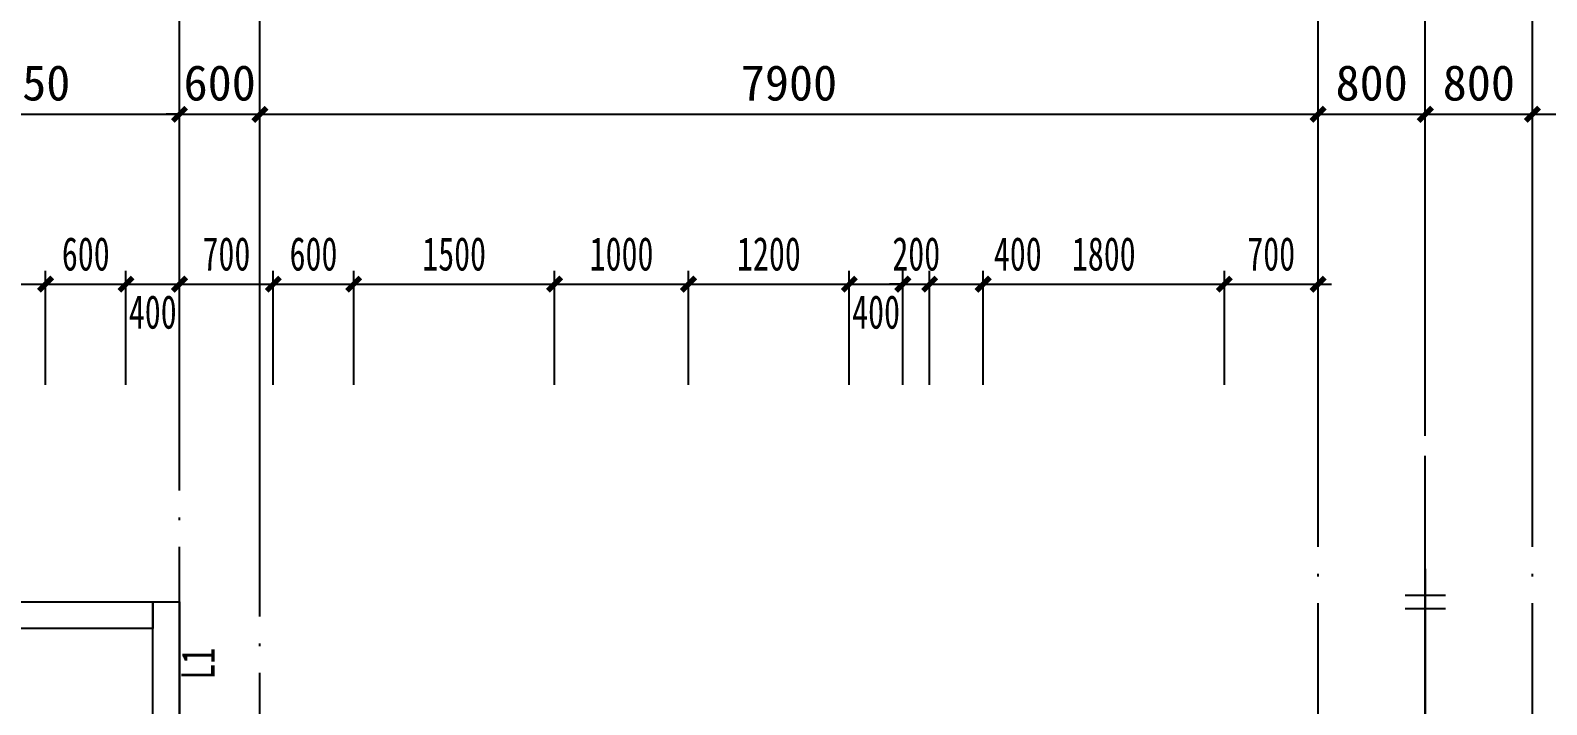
# Model space of a CAD drawing. Extents: x -3200781797 to -8106663, y 494714 to 1244925.
# Drawn here: x -8160214 to -8148894, y 1017921 to 1022954 of the extents above; entities that cross this region are included whole.
import ezdxf
from ezdxf.xclip import XClip

# ---------------------------------------------------------------- set-up
doc = ezdxf.new("R2010")
doc.units = 0
doc.header["$LTSCALE"] = 1000
doc.header["$MEASUREMENT"] = 0
doc.header["$XCLIPFRAME"] = 0
for name, pattern in [('3#-轴线$0$DOTE', [2.42, 2, -0.2, 0.02, -0.2]), ('4#-标准层$0$CENTER', [2, 1.25, -0.25, 0.25, -0.25]), ('DASH', [0.35, 0.25, -0.1])]:
    doc.linetypes.add(name, pattern=pattern)
doc.layers.get('Defpoints').update_dxf_attribs({"color": 30, "linetype": 'DASH'})
for name, color, linetype in [('125-核心筒-标准层$0$S-WALL-BEAM', 120, 'Continuous'), ('3#-轴线$0$3#-轴号$0$A-ANNO-AXIS-CIRC', 3, 'Continuous'), ('3#-轴线$0$3#-轴号$0$A-ANNO-DIMS', 3, 'Continuous'), ('3#-轴线$0$A-ANNO-DOTE', 10, '3#-轴线$0$DOTE'), ('3#4#5#$0$DIM', 3, 'Continuous'), ('3#4#5#$0$S-ANNO-TEXT', 7, 'Continuous'), ('4#-标准层$0$THIN', 7, 'Continuous'), ('S-PC-FQ-WYQ', 4, 'Continuous'), ('S-WALL-BEAM-TEXT', 2, 'Continuous')]:
    doc.layers.add(name, color=color, linetype=linetype)
doc.styles.add('3#-轴线$0$3#-轴号$0$_TCH_DIM_T3', font='')
doc.styles.add('3#4#5#$0$楷体', font='', dxfattribs={"width": 0.7})
doc.styles.add('楷体GB312', font='', dxfattribs={"width": 0.8})
doc.styles.get('3#-轴线$0$3#-轴号$0$_TCH_DIM_T3').set_extended_font_data('SimSun')
doc.styles.get('3#4#5#$0$楷体').set_extended_font_data('KaiTi_GB2312')
doc.styles.get('楷体GB312').set_extended_font_data('楷体_GB2312')
doc.dimstyles.new('3#-轴线$0$3#-轴号$0$_TCH_ARCH&&100', dxfattribs={"dimtxt": 264.345992, "dimasz": 100, "dimexe": 250, "dimexo": 300, "dimgap": 100, "dimtad": 1, "dimdec": 0, "dimzin": 0, "dimdsep": 46, "dimtxsty": '3#-轴线$0$3#-轴号$0$_TCH_DIM_T3', "dimblk": '3#-轴线$0$3#-轴号$0$_ArchTick', "dimcen": 0.09, "dimclrt": 7, "dimazin": 2, "dimtfac": 1, "dimtdec": 0, "dimtix": 1, "dimtmove": 2, "dimatfit": 3, "dimfxl": 100, "dimtolj": 1, "dimtzin": 0, "dimarcsym": 0})
doc.dimstyles.new('3#4#5#$0$TSSD_100_100', dxfattribs={"dimtxt": 250, "dimasz": 100, "dimexe": 100, "dimexo": 250, "dimgap": 100, "dimtad": 1, "dimdec": 0, "dimzin": 0, "dimdsep": 46, "dimtxsty": '3#4#5#$0$楷体', "dimblk": '3#4#5#$0$_ArchTick', "dimcen": 0, "dimdle": 100, "dimclrt": 7, "dimadec": 0, "dimazin": 0, "dimtfac": 1, "dimtdec": 0, "dimtix": 1, "dimtmove": 2, "dimatfit": 3, "dimfxl": 1, "dimtolj": 1, "dimtzin": 0, "dimarcsym": 0})

# ---------------------------------------------------------------- blocks, each defined once
blk = doc.blocks.new('ll-2f')
at = {"layer": 'S-WALL-BEAM-TEXT', "style": '楷体GB312', "width": 0.7}
blk.add_text('L1', height=250, rotation=90, dxfattribs=at).set_placement((-8403111, 779139))
blk = doc.blocks.new('3#4#5#$0$_ArchTick')
at = {"color": 0, "linetype": 'ByBlock', "const_width": 0.4}
blk.add_lwpolyline([(-0.5, -0.5), (0.5, 0.5)], dxfattribs=at)
blk = doc.blocks.new('*D3538')
at = {"layer": '3#4#5#$0$DIM', "color": 0, "lineweight": -2, "transparency": 16777216}
for p, q in [((12400, 3270), (12400, 4121)), ((13000, 3270), (13000, 4121)), ((12300, 4021), (13100, 4021))]:
    blk.add_line(p, q, dxfattribs=at)
at = {"layer": 'Defpoints', "color": 0, "transparency": 16777216}
for p in [(13000, 4021), (12400, 3020), (13000, 3020)]:
    blk.add_point(p, dxfattribs=at)
at = {"layer": '3#4#5#$0$DIM', "color": 0, "lineweight": -2, "transparency": 16777216, "xscale": 100, "yscale": 100, "zscale": 100, "rotation": 180}
blk.add_blockref('3#4#5#$0$_ArchTick', (12400, 4021), dxfattribs=at)
at = {"layer": '3#4#5#$0$DIM', "color": 0, "lineweight": -2, "transparency": 16777216, "xscale": 100, "yscale": 100, "zscale": 100}
blk.add_blockref('3#4#5#$0$_ArchTick', (13000, 4021), dxfattribs=at)
at = {"layer": '3#4#5#$0$DIM', "color": 7, "transparency": 16777216, "insert": (12700, 4246), "char_height": 250, "attachment_point": 5, "style": '3#4#5#$0$楷体'}
blk.add_mtext('\\A1;600', dxfattribs=at)
blk = doc.blocks.new('*D3539')
at = {"layer": '3#4#5#$0$DIM', "color": 0, "lineweight": -2, "transparency": 16777216}
for p, q in [((13000, 3270), (13000, 4121)), ((14500, 3270), (14500, 4121)), ((12900, 4021), (14600, 4021))]:
    blk.add_line(p, q, dxfattribs=at)
at = {"layer": 'Defpoints', "color": 0, "transparency": 16777216}
for p in [(14500, 4021), (13000, 3020), (14500, 3020)]:
    blk.add_point(p, dxfattribs=at)
at = {"layer": '3#4#5#$0$DIM', "color": 0, "lineweight": -2, "transparency": 16777216, "xscale": 100, "yscale": 100, "zscale": 100, "rotation": 180}
blk.add_blockref('3#4#5#$0$_ArchTick', (13000, 4021), dxfattribs=at)
at = {"layer": '3#4#5#$0$DIM', "color": 0, "lineweight": -2, "transparency": 16777216, "xscale": 100, "yscale": 100, "zscale": 100}
blk.add_blockref('3#4#5#$0$_ArchTick', (14500, 4021), dxfattribs=at)
at = {"layer": '3#4#5#$0$DIM', "color": 7, "transparency": 16777216, "insert": (13750, 4246), "char_height": 250, "attachment_point": 5, "style": '3#4#5#$0$楷体'}
blk.add_mtext('\\A1;1500', dxfattribs=at)
blk = doc.blocks.new('*D3540')
at = {"layer": '3#4#5#$0$DIM', "color": 0, "lineweight": -2, "transparency": 16777216}
for p, q in [((14500, 3270), (14500, 4121)), ((15500, 3270), (15500, 4121)), ((14400, 4021), (15600, 4021))]:
    blk.add_line(p, q, dxfattribs=at)
at = {"layer": 'Defpoints', "color": 0, "transparency": 16777216}
for p in [(15500, 4021), (14500, 3020), (15500, 3020)]:
    blk.add_point(p, dxfattribs=at)
at = {"layer": '3#4#5#$0$DIM', "color": 0, "lineweight": -2, "transparency": 16777216, "xscale": 100, "yscale": 100, "zscale": 100, "rotation": 180}
blk.add_blockref('3#4#5#$0$_ArchTick', (14500, 4021), dxfattribs=at)
at = {"layer": '3#4#5#$0$DIM', "color": 0, "lineweight": -2, "transparency": 16777216, "xscale": 100, "yscale": 100, "zscale": 100}
blk.add_blockref('3#4#5#$0$_ArchTick', (15500, 4021), dxfattribs=at)
at = {"layer": '3#4#5#$0$DIM', "color": 7, "transparency": 16777216, "insert": (15000, 4246), "char_height": 250, "attachment_point": 5, "style": '3#4#5#$0$楷体'}
blk.add_mtext('\\A1;1000', dxfattribs=at)
blk = doc.blocks.new('*D3550')
at = {"layer": '3#4#5#$0$DIM', "color": 0, "lineweight": -2, "transparency": 16777216}
for p, q in [((10700, 3270), (10700, 4121)), ((11300, 3270), (11300, 4121)), ((10600, 4021), (11400, 4021))]:
    blk.add_line(p, q, dxfattribs=at)
at = {"layer": 'Defpoints', "color": 0, "transparency": 16777216}
for p in [(11300, 4021), (10700, 3020), (11300, 3020)]:
    blk.add_point(p, dxfattribs=at)
at = {"layer": '3#4#5#$0$DIM', "color": 0, "lineweight": -2, "transparency": 16777216, "xscale": 100, "yscale": 100, "zscale": 100, "rotation": 180}
blk.add_blockref('3#4#5#$0$_ArchTick', (10700, 4021), dxfattribs=at)
at = {"layer": '3#4#5#$0$DIM', "color": 0, "lineweight": -2, "transparency": 16777216, "xscale": 100, "yscale": 100, "zscale": 100}
blk.add_blockref('3#4#5#$0$_ArchTick', (11300, 4021), dxfattribs=at)
at = {"layer": '3#4#5#$0$DIM', "color": 7, "transparency": 16777216, "insert": (11000, 4246), "char_height": 250, "attachment_point": 5, "style": '3#4#5#$0$楷体'}
blk.add_mtext('\\A1;600', dxfattribs=at)
blk = doc.blocks.new('*D3551')
at = {"layer": '3#4#5#$0$DIM', "color": 0, "lineweight": -2, "transparency": 16777216}
for p, q in [((11300, 3270), (11300, 4121)), ((11700, 3270), (11700, 4121)), ((11200, 4021), (11800, 4021))]:
    blk.add_line(p, q, dxfattribs=at)
at = {"layer": 'Defpoints', "color": 0, "transparency": 16777216}
for p in [(11700, 4021), (11300, 3020), (11700, 3020)]:
    blk.add_point(p, dxfattribs=at)
at = {"layer": '3#4#5#$0$DIM', "color": 0, "lineweight": -2, "transparency": 16777216, "xscale": 100, "yscale": 100, "zscale": 100, "rotation": 180}
blk.add_blockref('3#4#5#$0$_ArchTick', (11300, 4021), dxfattribs=at)
at = {"layer": '3#4#5#$0$DIM', "color": 0, "lineweight": -2, "transparency": 16777216, "xscale": 100, "yscale": 100, "zscale": 100}
blk.add_blockref('3#4#5#$0$_ArchTick', (11700, 4021), dxfattribs=at)
at = {"layer": '3#4#5#$0$DIM', "color": 7, "transparency": 16777216, "insert": (11500, 3812), "char_height": 250, "attachment_point": 5, "style": '3#4#5#$0$楷体'}
blk.add_mtext('\\A1;400', dxfattribs=at)
blk = doc.blocks.new('*D3552')
at = {"layer": '3#4#5#$0$DIM', "color": 0, "lineweight": -2, "transparency": 16777216}
for p, q in [((11700, 3270), (11700, 4121)), ((12400, 3270), (12400, 4121)), ((11600, 4021), (12500, 4021))]:
    blk.add_line(p, q, dxfattribs=at)
at = {"layer": 'Defpoints', "color": 0, "transparency": 16777216}
for p in [(12400, 4021), (11700, 3020), (12400, 3020)]:
    blk.add_point(p, dxfattribs=at)
at = {"layer": '3#4#5#$0$DIM', "color": 0, "lineweight": -2, "transparency": 16777216, "xscale": 100, "yscale": 100, "zscale": 100, "rotation": 180}
blk.add_blockref('3#4#5#$0$_ArchTick', (11700, 4021), dxfattribs=at)
at = {"layer": '3#4#5#$0$DIM', "color": 0, "lineweight": -2, "transparency": 16777216, "xscale": 100, "yscale": 100, "zscale": 100}
blk.add_blockref('3#4#5#$0$_ArchTick', (12400, 4021), dxfattribs=at)
at = {"layer": '3#4#5#$0$DIM', "color": 7, "transparency": 16777216, "insert": (12050, 4246), "char_height": 250, "attachment_point": 5, "style": '3#4#5#$0$楷体'}
blk.add_mtext('\\A1;700', dxfattribs=at)
blk = doc.blocks.new('*D3554')
at = {"layer": '3#4#5#$0$DIM', "color": 0, "lineweight": -2, "transparency": 16777216}
for p, q in [((9700, 3270), (9700, 4121)), ((10700, 3270), (10700, 4121)), ((9600, 4021), (10800, 4021))]:
    blk.add_line(p, q, dxfattribs=at)
at = {"layer": 'Defpoints', "color": 0, "transparency": 16777216}
for p in [(10700, 4021), (9700, 3020), (10700, 3020)]:
    blk.add_point(p, dxfattribs=at)
at = {"layer": '3#4#5#$0$DIM', "color": 0, "lineweight": -2, "transparency": 16777216, "xscale": 100, "yscale": 100, "zscale": 100, "rotation": 180}
blk.add_blockref('3#4#5#$0$_ArchTick', (9700, 4021), dxfattribs=at)
at = {"layer": '3#4#5#$0$DIM', "color": 0, "lineweight": -2, "transparency": 16777216, "xscale": 100, "yscale": 100, "zscale": 100}
blk.add_blockref('3#4#5#$0$_ArchTick', (10700, 4021), dxfattribs=at)
at = {"layer": '3#4#5#$0$DIM', "color": 7, "transparency": 16777216, "insert": (10200, 4246), "char_height": 250, "attachment_point": 5, "style": '3#4#5#$0$楷体'}
blk.add_mtext('\\A1;1000', dxfattribs=at)
blk = doc.blocks.new('*D3564')
at = {"layer": '3#4#5#$0$DIM', "color": 0, "lineweight": -2, "transparency": 16777216}
for p, q in [((19500, 3270), (19500, 4121)), ((20200, 3270), (20200, 4121)), ((19400, 4021), (20300, 4021))]:
    blk.add_line(p, q, dxfattribs=at)
at = {"layer": 'Defpoints', "color": 0, "transparency": 16777216}
for p in [(20200, 4021), (19500, 3020), (20200, 3020)]:
    blk.add_point(p, dxfattribs=at)
at = {"layer": '3#4#5#$0$DIM', "color": 0, "lineweight": -2, "transparency": 16777216, "xscale": 100, "yscale": 100, "zscale": 100, "rotation": 180}
blk.add_blockref('3#4#5#$0$_ArchTick', (19500, 4021), dxfattribs=at)
at = {"layer": '3#4#5#$0$DIM', "color": 0, "lineweight": -2, "transparency": 16777216, "xscale": 100, "yscale": 100, "zscale": 100}
blk.add_blockref('3#4#5#$0$_ArchTick', (20200, 4021), dxfattribs=at)
at = {"layer": '3#4#5#$0$DIM', "color": 7, "transparency": 16777216, "insert": (19850, 4246), "char_height": 250, "attachment_point": 5, "style": '3#4#5#$0$楷体'}
blk.add_mtext('\\A1;700', dxfattribs=at)
blk = doc.blocks.new('*D3568')
at = {"layer": '3#4#5#$0$DIM', "color": 0, "lineweight": -2, "transparency": 16777216}
for p, q in [((17300, 3270), (17300, 4121)), ((17700, 3270), (17700, 4121)), ((17200, 4021), (17800, 4021))]:
    blk.add_line(p, q, dxfattribs=at)
at = {"layer": 'Defpoints', "color": 0, "transparency": 16777216}
for p in [(17700, 4021), (17300, 3020), (17700, 3020)]:
    blk.add_point(p, dxfattribs=at)
at = {"layer": '3#4#5#$0$DIM', "color": 0, "lineweight": -2, "transparency": 16777216, "xscale": 100, "yscale": 100, "zscale": 100, "rotation": 180}
blk.add_blockref('3#4#5#$0$_ArchTick', (17300, 4021), dxfattribs=at)
at = {"layer": '3#4#5#$0$DIM', "color": 0, "lineweight": -2, "transparency": 16777216, "xscale": 100, "yscale": 100, "zscale": 100}
blk.add_blockref('3#4#5#$0$_ArchTick', (17700, 4021), dxfattribs=at)
at = {"layer": '3#4#5#$0$DIM', "color": 7, "transparency": 16777216, "insert": (17958, 4246), "char_height": 250, "attachment_point": 5, "style": '3#4#5#$0$楷体'}
blk.add_mtext('\\A1;400', dxfattribs=at)
blk = doc.blocks.new('*D3569')
at = {"layer": '3#4#5#$0$DIM', "color": 0, "lineweight": -2, "transparency": 16777216}
for p, q in [((17700, 3270), (17700, 4121)), ((19500, 3270), (19500, 4121)), ((17600, 4021), (19600, 4021))]:
    blk.add_line(p, q, dxfattribs=at)
at = {"layer": 'Defpoints', "color": 0, "transparency": 16777216}
for p in [(19500, 4021), (17700, 3020), (19500, 3020)]:
    blk.add_point(p, dxfattribs=at)
at = {"layer": '3#4#5#$0$DIM', "color": 0, "lineweight": -2, "transparency": 16777216, "xscale": 100, "yscale": 100, "zscale": 100, "rotation": 180}
blk.add_blockref('3#4#5#$0$_ArchTick', (17700, 4021), dxfattribs=at)
at = {"layer": '3#4#5#$0$DIM', "color": 0, "lineweight": -2, "transparency": 16777216, "xscale": 100, "yscale": 100, "zscale": 100}
blk.add_blockref('3#4#5#$0$_ArchTick', (19500, 4021), dxfattribs=at)
at = {"layer": '3#4#5#$0$DIM', "color": 7, "transparency": 16777216, "insert": (18600, 4246), "char_height": 250, "attachment_point": 5, "style": '3#4#5#$0$楷体'}
blk.add_mtext('\\A1;1800', dxfattribs=at)
blk = doc.blocks.new('*D3570')
at = {"layer": '3#4#5#$0$DIM', "color": 0, "lineweight": -2, "transparency": 16777216}
for p, q in [((15500, 3270), (15500, 4121)), ((16700, 3270), (16700, 4121)), ((15400, 4021), (16800, 4021))]:
    blk.add_line(p, q, dxfattribs=at)
at = {"layer": 'Defpoints', "color": 0, "transparency": 16777216}
for p in [(16700, 4021), (15500, 3020), (16700, 3020)]:
    blk.add_point(p, dxfattribs=at)
at = {"layer": '3#4#5#$0$DIM', "color": 0, "lineweight": -2, "transparency": 16777216, "xscale": 100, "yscale": 100, "zscale": 100, "rotation": 180}
blk.add_blockref('3#4#5#$0$_ArchTick', (15500, 4021), dxfattribs=at)
at = {"layer": '3#4#5#$0$DIM', "color": 0, "lineweight": -2, "transparency": 16777216, "xscale": 100, "yscale": 100, "zscale": 100}
blk.add_blockref('3#4#5#$0$_ArchTick', (16700, 4021), dxfattribs=at)
at = {"layer": '3#4#5#$0$DIM', "color": 7, "transparency": 16777216, "insert": (16100, 4246), "char_height": 250, "attachment_point": 5, "style": '3#4#5#$0$楷体'}
blk.add_mtext('\\A1;1200', dxfattribs=at)
blk = doc.blocks.new('*D3571')
at = {"layer": '3#4#5#$0$DIM', "color": 0, "lineweight": -2, "transparency": 16777216}
for p, q in [((16700, 3270), (16700, 4121)), ((17100, 3270), (17100, 4121)), ((16600, 4021), (17200, 4021))]:
    blk.add_line(p, q, dxfattribs=at)
at = {"layer": 'Defpoints', "color": 0, "transparency": 16777216}
for p in [(17100, 4021), (16700, 3020), (17100, 3020)]:
    blk.add_point(p, dxfattribs=at)
at = {"layer": '3#4#5#$0$DIM', "color": 0, "lineweight": -2, "transparency": 16777216, "xscale": 100, "yscale": 100, "zscale": 100, "rotation": 180}
blk.add_blockref('3#4#5#$0$_ArchTick', (16700, 4021), dxfattribs=at)
at = {"layer": '3#4#5#$0$DIM', "color": 0, "lineweight": -2, "transparency": 16777216, "xscale": 100, "yscale": 100, "zscale": 100}
blk.add_blockref('3#4#5#$0$_ArchTick', (17100, 4021), dxfattribs=at)
at = {"layer": '3#4#5#$0$DIM', "color": 7, "transparency": 16777216, "insert": (16900, 3812), "char_height": 250, "attachment_point": 5, "style": '3#4#5#$0$楷体'}
blk.add_mtext('\\A1;400', dxfattribs=at)
blk = doc.blocks.new('*D3572')
at = {"layer": '3#4#5#$0$DIM', "color": 0, "lineweight": -2, "transparency": 16777216}
for p, q in [((17100, 3270), (17100, 4121)), ((17300, 3270), (17300, 4121)), ((17100, 4021), (17000, 4021)), ((17100, 4021), (17300, 4021)), ((17300, 4021), (17400, 4021))]:
    blk.add_line(p, q, dxfattribs=at)
at = {"layer": 'Defpoints', "color": 0, "transparency": 16777216}
for p in [(17300, 4021), (17100, 3020), (17300, 3020)]:
    blk.add_point(p, dxfattribs=at)
at = {"layer": '3#4#5#$0$DIM', "color": 0, "lineweight": -2, "transparency": 16777216, "xscale": 100, "yscale": 100, "zscale": 100}
blk.add_blockref('3#4#5#$0$_ArchTick', (17100, 4021), dxfattribs=at)
at = {"layer": '3#4#5#$0$DIM', "color": 0, "lineweight": -2, "transparency": 16777216, "xscale": 100, "yscale": 100, "zscale": 100, "rotation": 180}
blk.add_blockref('3#4#5#$0$_ArchTick', (17300, 4021), dxfattribs=at)
at = {"layer": '3#4#5#$0$DIM', "color": 7, "transparency": 16777216, "insert": (17200, 4246), "char_height": 250, "attachment_point": 5, "style": '3#4#5#$0$楷体'}
blk.add_mtext('\\A1;200', dxfattribs=at)
blk = doc.blocks.new('125-核心筒-标准层')
at = {"layer": '125-核心筒-标准层$0$S-WALL-BEAM'}
for points in [[(-1650, 8650), (-1650, 8850), (950, 8850), (950, 8650)], [(950, 8850), (1150, 8850), (1150, 7700), (950, 7700)]]:
    blk.add_lwpolyline(points, close=True, dxfattribs=at)
blk = doc.blocks.new('3#-轴线$0$3#-轴号$0$_ArchTick')
at = {"color": 0, "linetype": 'ByBlock', "const_width": 0.4}
blk.add_lwpolyline([(-0.5, -0.5), (0.5, 0.5)], dxfattribs=at)
blk = doc.blocks.new('*D2048')
at = {"layer": '3#-轴线$0$3#-轴号$0$A-ANNO-DIMS', "color": 0, "lineweight": -2, "transparency": 16777216}
for p, q in [((9250, 4889), (9250, 5639)), ((11600, 4889), (11600, 5639)), ((9250, 5389), (11600, 5389))]:
    blk.add_line(p, q, dxfattribs=at)
at = {"layer": 'Defpoints', "color": 0, "transparency": 16777216}
for p in [(11600, 5389), (9250, 4589), (11600, 4589)]:
    blk.add_point(p, dxfattribs=at)
at = {"layer": '3#-轴线$0$3#-轴号$0$A-ANNO-DIMS', "color": 0, "lineweight": -2, "transparency": 16777216, "xscale": 100, "yscale": 100, "zscale": 100, "rotation": 180}
blk.add_blockref('3#-轴线$0$3#-轴号$0$_ArchTick', (9250, 5389), dxfattribs=at)
at = {"layer": '3#-轴线$0$3#-轴号$0$A-ANNO-DIMS', "color": 0, "lineweight": -2, "transparency": 16777216, "xscale": 100, "yscale": 100, "zscale": 100}
blk.add_blockref('3#-轴线$0$3#-轴号$0$_ArchTick', (11600, 5389), dxfattribs=at)
at = {"layer": '3#-轴线$0$3#-轴号$0$A-ANNO-DIMS', "color": 7, "transparency": 16777216, "insert": (10425, 5622), "char_height": 264.3, "attachment_point": 5, "style": '3#-轴线$0$3#-轴号$0$_TCH_DIM_T3'}
blk.add_mtext('\\A1;2350', dxfattribs=at)
blk = doc.blocks.new('*D2049')
at = {"layer": '3#-轴线$0$3#-轴号$0$A-ANNO-DIMS', "color": 0, "lineweight": -2, "transparency": 16777216}
for p, q in [((11600, 4889), (11600, 5639)), ((12200, 4889), (12200, 5639)), ((11600, 5389), (11500, 5389)), ((11600, 5389), (12200, 5389)), ((12200, 5389), (12300, 5389))]:
    blk.add_line(p, q, dxfattribs=at)
at = {"layer": 'Defpoints', "color": 0, "transparency": 16777216}
for p in [(12200, 5389), (11600, 4589), (12200, 4589)]:
    blk.add_point(p, dxfattribs=at)
at = {"layer": '3#-轴线$0$3#-轴号$0$A-ANNO-DIMS', "color": 0, "lineweight": -2, "transparency": 16777216, "xscale": 100, "yscale": 100, "zscale": 100}
blk.add_blockref('3#-轴线$0$3#-轴号$0$_ArchTick', (11600, 5389), dxfattribs=at)
at = {"layer": '3#-轴线$0$3#-轴号$0$A-ANNO-DIMS', "color": 0, "lineweight": -2, "transparency": 16777216, "xscale": 100, "yscale": 100, "zscale": 100, "rotation": 180}
blk.add_blockref('3#-轴线$0$3#-轴号$0$_ArchTick', (12200, 5389), dxfattribs=at)
at = {"layer": '3#-轴线$0$3#-轴号$0$A-ANNO-DIMS', "color": 7, "transparency": 16777216, "insert": (11900, 5622), "char_height": 264.3, "attachment_point": 5, "style": '3#-轴线$0$3#-轴号$0$_TCH_DIM_T3'}
blk.add_mtext('\\A1;600', dxfattribs=at)
blk = doc.blocks.new('*D2050')
at = {"layer": '3#-轴线$0$3#-轴号$0$A-ANNO-DIMS', "color": 0, "lineweight": -2, "transparency": 16777216}
for p, q in [((12200, 4889), (12200, 5639)), ((20100, 4889), (20100, 5639)), ((12200, 5389), (20100, 5389))]:
    blk.add_line(p, q, dxfattribs=at)
at = {"layer": 'Defpoints', "color": 0, "transparency": 16777216}
for p in [(20100, 5389), (12200, 4589), (20100, 4589)]:
    blk.add_point(p, dxfattribs=at)
at = {"layer": '3#-轴线$0$3#-轴号$0$A-ANNO-DIMS', "color": 0, "lineweight": -2, "transparency": 16777216, "xscale": 100, "yscale": 100, "zscale": 100, "rotation": 180}
blk.add_blockref('3#-轴线$0$3#-轴号$0$_ArchTick', (12200, 5389), dxfattribs=at)
at = {"layer": '3#-轴线$0$3#-轴号$0$A-ANNO-DIMS', "color": 0, "lineweight": -2, "transparency": 16777216, "xscale": 100, "yscale": 100, "zscale": 100}
blk.add_blockref('3#-轴线$0$3#-轴号$0$_ArchTick', (20100, 5389), dxfattribs=at)
at = {"layer": '3#-轴线$0$3#-轴号$0$A-ANNO-DIMS', "color": 7, "transparency": 16777216, "insert": (16150, 5622), "char_height": 264.3, "attachment_point": 5, "style": '3#-轴线$0$3#-轴号$0$_TCH_DIM_T3'}
blk.add_mtext('\\A1;7900', dxfattribs=at)
blk = doc.blocks.new('*D2051')
at = {"layer": '3#-轴线$0$3#-轴号$0$A-ANNO-DIMS', "color": 0, "lineweight": -2, "transparency": 16777216}
for p, q in [((20100, 4889), (20100, 5639)), ((20900, 4889), (20900, 5639)), ((20100, 5389), (20900, 5389))]:
    blk.add_line(p, q, dxfattribs=at)
at = {"layer": 'Defpoints', "color": 0, "transparency": 16777216}
for p in [(20900, 5389), (20100, 4589), (20900, 4589)]:
    blk.add_point(p, dxfattribs=at)
at = {"layer": '3#-轴线$0$3#-轴号$0$A-ANNO-DIMS', "color": 0, "lineweight": -2, "transparency": 16777216, "xscale": 100, "yscale": 100, "zscale": 100, "rotation": 180}
blk.add_blockref('3#-轴线$0$3#-轴号$0$_ArchTick', (20100, 5389), dxfattribs=at)
at = {"layer": '3#-轴线$0$3#-轴号$0$A-ANNO-DIMS', "color": 0, "lineweight": -2, "transparency": 16777216, "xscale": 100, "yscale": 100, "zscale": 100}
blk.add_blockref('3#-轴线$0$3#-轴号$0$_ArchTick', (20900, 5389), dxfattribs=at)
at = {"layer": '3#-轴线$0$3#-轴号$0$A-ANNO-DIMS', "color": 7, "transparency": 16777216, "insert": (20500, 5622), "char_height": 264.3, "attachment_point": 5, "style": '3#-轴线$0$3#-轴号$0$_TCH_DIM_T3'}
blk.add_mtext('\\A1;800', dxfattribs=at)
blk = doc.blocks.new('*D2052')
at = {"layer": '3#-轴线$0$3#-轴号$0$A-ANNO-DIMS', "color": 0, "lineweight": -2, "transparency": 16777216}
for p, q in [((20900, 4889), (20900, 5639)), ((21700, 4889), (21700, 5639)), ((20900, 5389), (21700, 5389))]:
    blk.add_line(p, q, dxfattribs=at)
at = {"layer": 'Defpoints', "color": 0, "transparency": 16777216}
for p in [(21700, 5389), (20900, 4589), (21700, 4589)]:
    blk.add_point(p, dxfattribs=at)
at = {"layer": '3#-轴线$0$3#-轴号$0$A-ANNO-DIMS', "color": 0, "lineweight": -2, "transparency": 16777216, "xscale": 100, "yscale": 100, "zscale": 100, "rotation": 180}
blk.add_blockref('3#-轴线$0$3#-轴号$0$_ArchTick', (20900, 5389), dxfattribs=at)
at = {"layer": '3#-轴线$0$3#-轴号$0$A-ANNO-DIMS', "color": 0, "lineweight": -2, "transparency": 16777216, "xscale": 100, "yscale": 100, "zscale": 100}
blk.add_blockref('3#-轴线$0$3#-轴号$0$_ArchTick', (21700, 5389), dxfattribs=at)
at = {"layer": '3#-轴线$0$3#-轴号$0$A-ANNO-DIMS', "color": 7, "transparency": 16777216, "insert": (21300, 5622), "char_height": 264.3, "attachment_point": 5, "style": '3#-轴线$0$3#-轴号$0$_TCH_DIM_T3'}
blk.add_mtext('\\A1;800', dxfattribs=at)
blk = doc.blocks.new('*D2053')
at = {"layer": '3#-轴线$0$3#-轴号$0$A-ANNO-DIMS', "color": 0, "lineweight": -2, "transparency": 16777216}
for p, q in [((21700, 4889), (21700, 5639)), ((29600, 4889), (29600, 5639)), ((21700, 5389), (29600, 5389))]:
    blk.add_line(p, q, dxfattribs=at)
at = {"layer": 'Defpoints', "color": 0, "transparency": 16777216}
for p in [(29600, 5389), (21700, 4589), (29600, 4589)]:
    blk.add_point(p, dxfattribs=at)
at = {"layer": '3#-轴线$0$3#-轴号$0$A-ANNO-DIMS', "color": 0, "lineweight": -2, "transparency": 16777216, "xscale": 100, "yscale": 100, "zscale": 100, "rotation": 180}
blk.add_blockref('3#-轴线$0$3#-轴号$0$_ArchTick', (21700, 5389), dxfattribs=at)
at = {"layer": '3#-轴线$0$3#-轴号$0$A-ANNO-DIMS', "color": 0, "lineweight": -2, "transparency": 16777216, "xscale": 100, "yscale": 100, "zscale": 100}
blk.add_blockref('3#-轴线$0$3#-轴号$0$_ArchTick', (29600, 5389), dxfattribs=at)
at = {"layer": '3#-轴线$0$3#-轴号$0$A-ANNO-DIMS', "color": 7, "transparency": 16777216, "insert": (25650, 5622), "char_height": 264.3, "attachment_point": 5, "style": '3#-轴线$0$3#-轴号$0$_TCH_DIM_T3'}
blk.add_mtext('\\A1;7900', dxfattribs=at)
blk = doc.blocks.new('3#4#5#$0$A$C53EF3948')
at = {"layer": '3#4#5#$0$DIM'}
for base, p1, p2, picture, middle in [((10700, 4020.6), (9700, 3020.4), (10700, 3020.4), '*D3554', (10200, 4245.6)), ((11300.2, 4020.6), (10700, 3020.4), (11300.2, 3020.4), '*D3550', (11000.1, 4245.6)), ((12400.2, 4020.6), (11699.9, 3020.4), (12400.2, 3020.4), '*D3552', (12050, 4245.6)), ((13000.2, 4020.6), (12400.2, 3020.4), (13000.2, 3020.4), '*D3538', (12700.2, 4245.6)), ((14500.2, 4020.6), (13000.2, 3020.4), (14500.2, 3020.4), '*D3539', (13750.2, 4245.6)), ((15500.2, 4020.6), (14500.2, 3020.4), (15500.2, 3020.4), '*D3540', (15000.2, 4245.6)), ((16700.2, 4020.6), (15500.2, 3020.4), (16700.2, 3020.4), '*D3570', (16100.2, 4245.6)), ((17300.2, 4020.6), (17100.1, 3020.4), (17300.2, 3020.4), '*D3572', (17200.2, 4245.6)), ((19500.2, 4020.6), (17700.2, 3020.4), (19500.2, 3020.4), '*D3569', (18600.2, 4245.6)), ((20199.9, 4020.6), (19500.2, 3020.4), (20199.9, 3020.4), '*D3564', (19850.1, 4245.6))]:
    dim = blk.add_linear_dim(base=base, p1=p1, p2=p2, dimstyle='3#4#5#$0$TSSD_100_100', dxfattribs=at)
    dim.commit()
    dim.dimension.update_dxf_attribs({"geometry": picture, "text_midpoint": middle})
for base, p1, p2, picture, middle in [((17700.2, 4020.6), (17300.2, 3020.4), (17700.2, 3020.4), '*D3568', (17958.5, 4245.6)), ((11699.9, 4020.6), (11300.2, 3020.4), (11699.9, 3020.4), '*D3551', (11500, 3812.2)), ((17100.1, 4020.6), (16700.2, 3020.4), (17100.1, 3020.4), '*D3571', (16900.2, 3812.2))]:
    dim = blk.add_linear_dim(base=base, p1=p1, p2=p2, dimstyle='3#4#5#$0$TSSD_100_100', dxfattribs=at)
    dim.commit()
    dim.dimension.update_dxf_attribs({"geometry": picture, "text_midpoint": middle, "dimtype": 128})
blk = doc.blocks.new('3#-轴线$0$3#-轴号')
at = {"layer": '3#-轴线$0$3#-轴号$0$A-ANNO-AXIS-CIRC'}
for p, q in [((11600, 2989.4), (11600, 6989.4)), ((12200, 2989.4), (12200, 6989.4)), ((20100, 2989.4), (20100, 6989.4)), ((20900, 2989.4), (20900, 6989.4)), ((21700, 2989.4), (21700, 6989.4))]:
    blk.add_line(p, q, dxfattribs=at)
at = {"layer": '3#-轴线$0$3#-轴号$0$A-ANNO-DIMS'}
for p1, p2, picture, middle in [((9250, 4589.4), (11600, 4589.4), '*D2048', (10425, 5621.6)), ((11600, 4589.4), (12200, 4589.4), '*D2049', (11900, 5621.6)), ((12200, 4589.4), (20100, 4589.4), '*D2050', (16150, 5621.6)), ((20100, 4589.4), (20900, 4589.4), '*D2051', (20500, 5621.6)), ((20900, 4589.4), (21700, 4589.4), '*D2052', (21300, 5621.6)), ((21700, 4589.4), (29600, 4589.4), '*D2053', (25650, 5621.6))]:
    dim = blk.add_aligned_dim(p1=p1, p2=p2, distance=800, dimstyle='3#-轴线$0$3#-轴号$0$_TCH_ARCH&&100', dxfattribs=at)
    dim.commit()
    dim.dimension.update_dxf_attribs({"geometry": picture, "text_midpoint": middle})
blk = doc.blocks.new('3#-轴线')
at = {"layer": '3#-轴线$0$A-ANNO-DOTE'}
for points in [[(11600, -7100), (11600, 5500)], [(12200, -3200), (12200, 5500)], [(20100, -5100), (20100, 5500)], [(20900, -16100), (20900, 5500)], [(21700, -5100), (21700, 5500)]]:
    blk.add_lwpolyline(points, dxfattribs=at)
blk.add_blockref('3#-轴线$0$3#-轴号', (0, 0))

msp = doc.modelspace()

# ---------------------------------------------------------------- linework, layer by layer
at = {"layer": '4#-标准层$0$THIN', "linetype": '4#-标准层$0$CENTER'}
msp.add_line((-8149800.4, 1018935.7), (-8149800.4, 1001161.5), dxfattribs=at)
at = {"layer": '4#-标准层$0$THIN'}
for p, q in [((-8149650.4, 1018735.7), (-8149950.4, 1018735.7)), ((-8149650.4, 1018635.7), (-8149950.4, 1018635.7))]:
    msp.add_line(p, q, dxfattribs=at)

# ---------------------------------------------------------------- block references
for name, p in [('3#-轴线', (-8170700.4, 1016938)), ('125-核心筒-标准层', (-8160250.4, 1009838))]:
    msp.add_blockref(name, p)
at = {"layer": '3#4#5#$0$S-ANNO-TEXT'}
msp.add_blockref('3#4#5#$0$A$C53EF3948', (-8170800.4, 1017038.1), dxfattribs=at)
at = {"layer": 'S-PC-FQ-WYQ'}
ref = msp.add_blockref('ll-2f', (244273.2, 238968.5), dxfattribs=at)
XClip(ref).set_block_clipping_path([(-8416158.4673028719, 765376.3514517639), (-8394073.5909379814, 780531.5277931418)])

doc.saveas('drawing.dxf')
